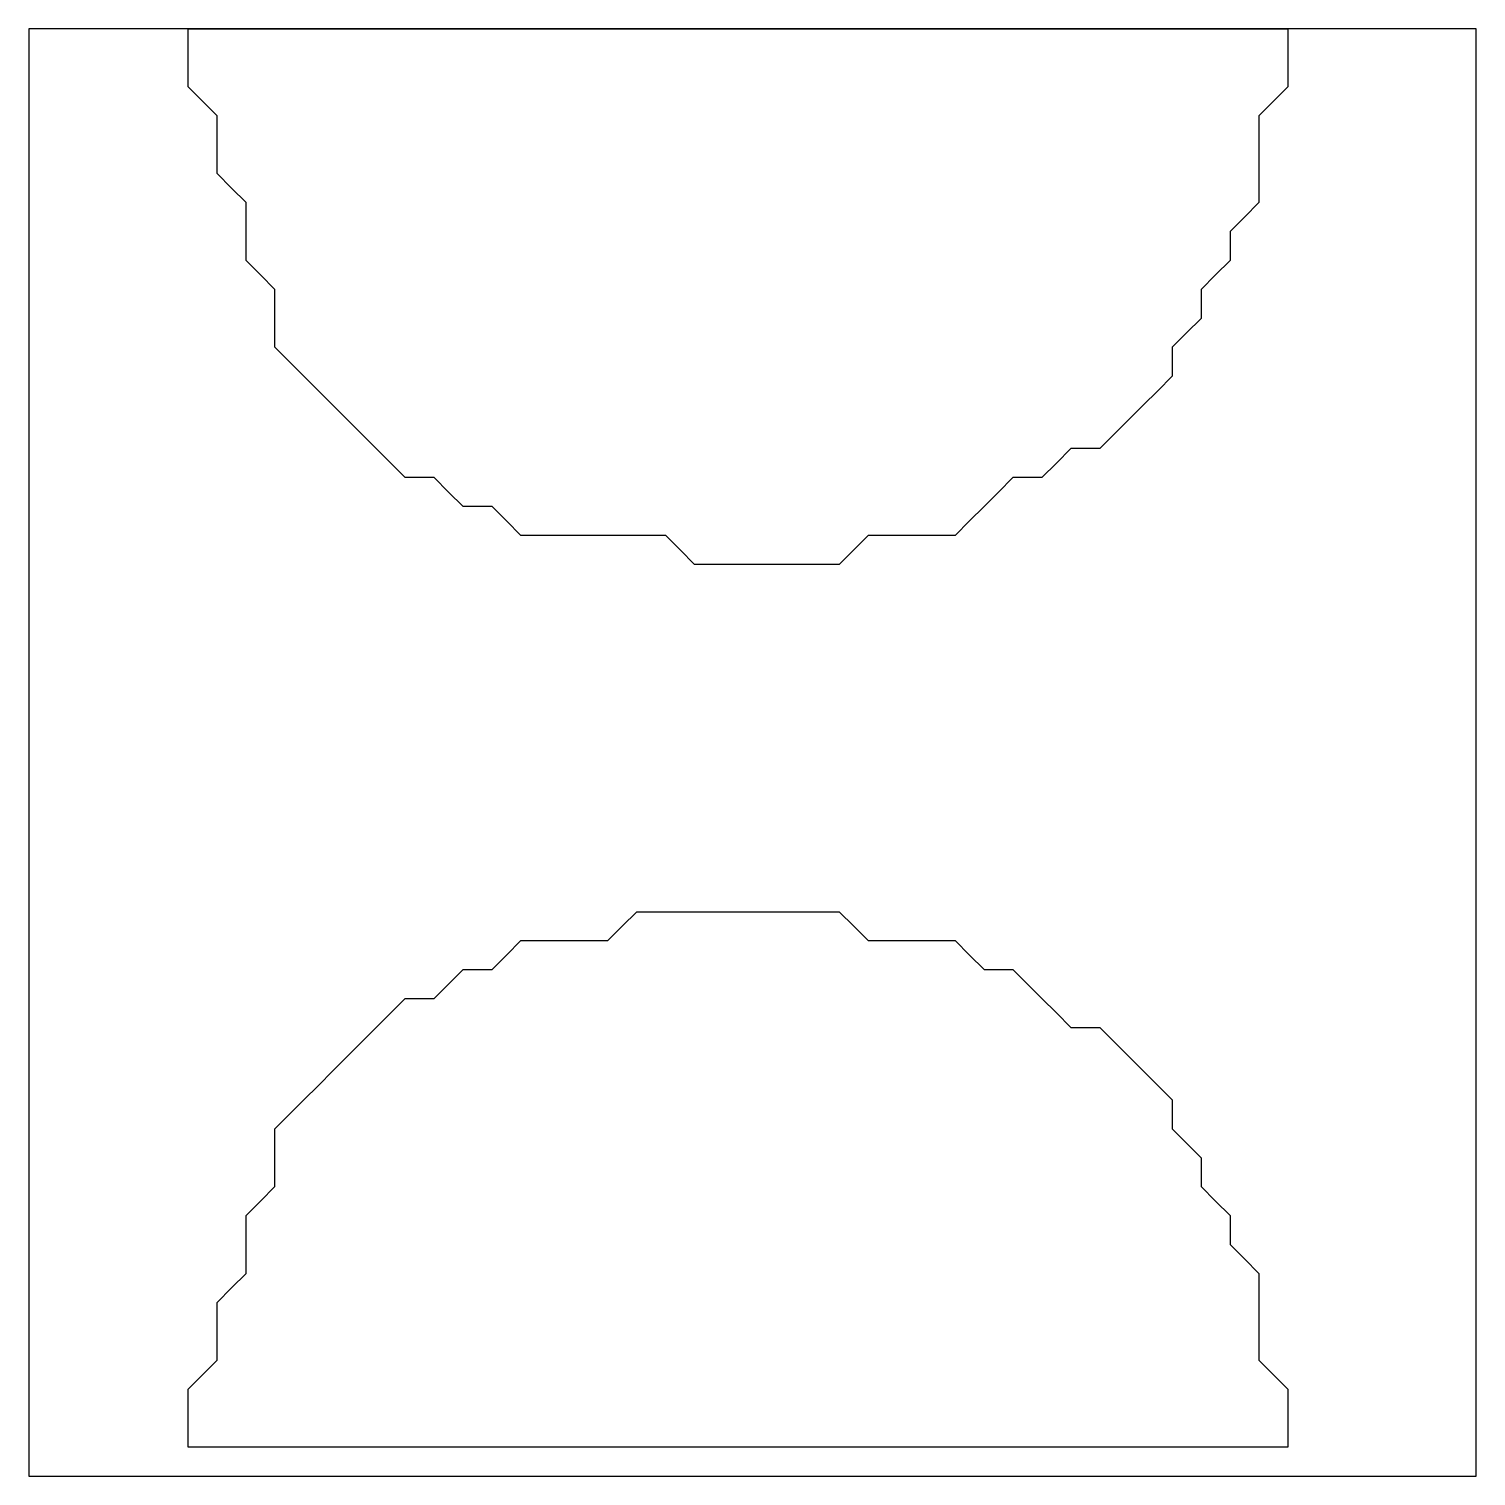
# Model space of a CAD drawing. Extents: x 0 to 3, y 0 to 3.
import ezdxf

# ---------------------------------------------------------------- set-up
doc = ezdxf.new("R2010")
doc.units = 0
doc.layers.get('0').update_dxf_attribs({"linetype": 'CONTINUOUS'})

msp = doc.modelspace()

# ---------------------------------------------------------------- linework, layer by layer
for points in [[(0, 0), (3, 0), (3, 3), (0, 3)], [(2.61, 3), (2.61, 2.94), (2.61, 2.88), (2.58, 2.85), (2.55, 2.82), (2.55, 2.76), (2.55, 2.7), (2.55, 2.64), (2.52, 2.61), (2.49, 2.58), (2.49, 2.52), (2.46, 2.49), (2.43, 2.46), (2.43, 2.4), (2.4, 2.37), (2.37, 2.34), (2.37, 2.28), (2.34, 2.25), (2.31, 2.22), (2.28, 2.19), (2.25, 2.16), (2.22, 2.13), (2.16, 2.13), (2.13, 2.1), (2.1, 2.07), (2.04, 2.07), (2.01, 2.04), (1.98, 2.01), (1.95, 1.98), (1.92, 1.95), (1.86, 1.95), (1.8, 1.95), (1.74, 1.95), (1.71, 1.92), (1.68, 1.89), (1.62, 1.89), (1.56, 1.89), (1.5, 1.89), (1.44, 1.89), (1.38, 1.89), (1.35, 1.92), (1.32, 1.95), (1.26, 1.95), (1.2, 1.95), (1.14, 1.95), (1.08, 1.95), (1.02, 1.95), (0.99, 1.98), (0.96, 2.01), (0.9, 2.01), (0.87, 2.04), (0.84, 2.07), (0.78, 2.07), (0.75, 2.1), (0.72, 2.13), (0.69, 2.16), (0.66, 2.19), (0.63, 2.22), (0.6, 2.25), (0.57, 2.28), (0.54, 2.31), (0.51, 2.34), (0.51, 2.4), (0.51, 2.46), (0.48, 2.49), (0.45, 2.52), (0.45, 2.58), (0.45, 2.64), (0.42, 2.67), (0.39, 2.7), (0.39, 2.76), (0.39, 2.82), (0.36, 2.85), (0.33, 2.88), (0.33, 2.94), (0.33, 3)], [(0.33, 0.06), (0.33, 0.12), (0.33, 0.18), (0.36, 0.21), (0.39, 0.24), (0.39, 0.3), (0.39, 0.36), (0.42, 0.39), (0.45, 0.42), (0.45, 0.48), (0.45, 0.54), (0.48, 0.57), (0.51, 0.6), (0.51, 0.66), (0.51, 0.72), (0.54, 0.75), (0.57, 0.78), (0.6, 0.81), (0.63, 0.84), (0.66, 0.87), (0.69, 0.9), (0.72, 0.93), (0.75, 0.96), (0.78, 0.99), (0.84, 0.99), (0.87, 1.02), (0.9, 1.05), (0.96, 1.05), (0.99, 1.08), (1.02, 1.11), (1.08, 1.11), (1.14, 1.11), (1.2, 1.11), (1.23, 1.14), (1.26, 1.17), (1.32, 1.17), (1.38, 1.17), (1.44, 1.17), (1.5, 1.17), (1.56, 1.17), (1.62, 1.17), (1.68, 1.17), (1.71, 1.14), (1.74, 1.11), (1.8, 1.11), (1.86, 1.11), (1.92, 1.11), (1.95, 1.08), (1.98, 1.05), (2.04, 1.05), (2.07, 1.02), (2.1, 0.99), (2.13, 0.96), (2.16, 0.93), (2.22, 0.93), (2.25, 0.9), (2.28, 0.87), (2.31, 0.84), (2.34, 0.81), (2.37, 0.78), (2.37, 0.72), (2.4, 0.69), (2.43, 0.66), (2.43, 0.6), (2.46, 0.57), (2.49, 0.54), (2.49, 0.48), (2.52, 0.45), (2.55, 0.42), (2.55, 0.36), (2.55, 0.3), (2.55, 0.24), (2.58, 0.21), (2.61, 0.18), (2.61, 0.12), (2.61, 0.06)]]:
    msp.add_lwpolyline(points, close=True)

doc.saveas('drawing.dxf')
